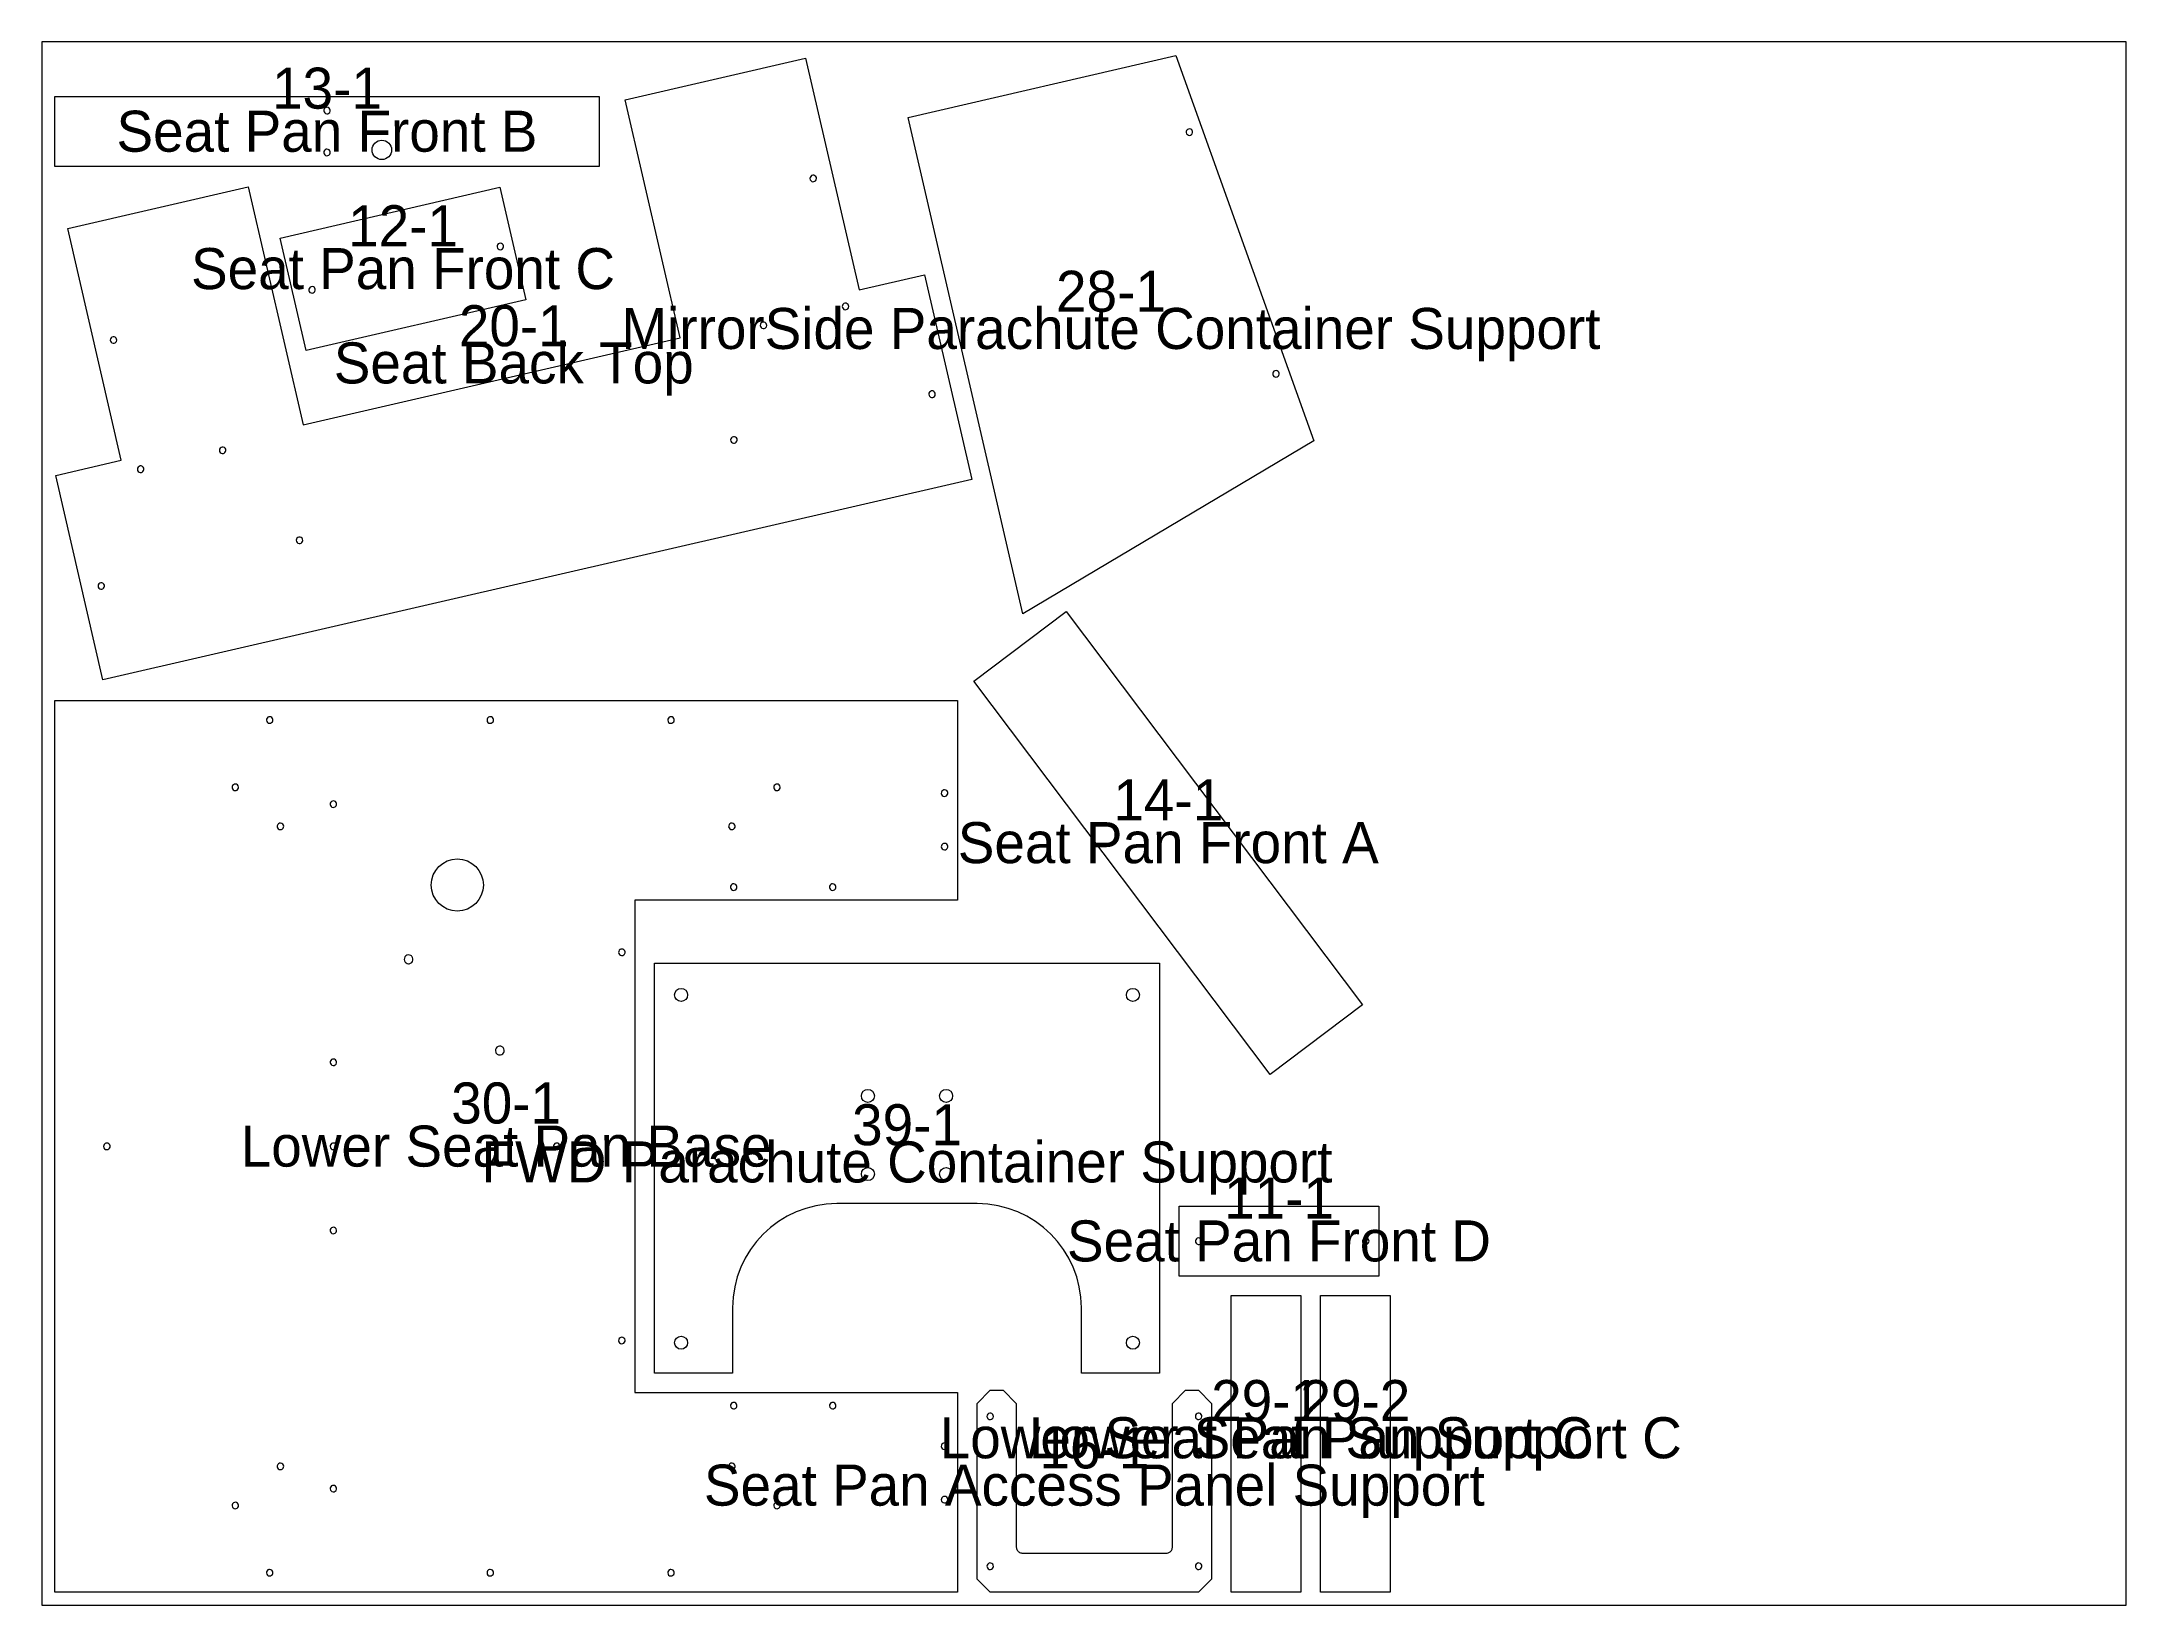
# Model space of a CAD drawing. Extents: x 0 to 40, y 0 to 30.
import ezdxf

# ---------------------------------------------------------------- set-up
doc = ezdxf.new("R2010")
doc.units = 0

msp = doc.modelspace()

# ---------------------------------------------------------------- linework, layer by layer
at = {"layer": 'Cut', "color": 5, "linetype": 'CONTINUOUS', "lineweight": 0}
for p, q in [((11.194, 28.883), (14.657, 29.683)), ((14.657, 29.683), (15.683, 25.237)), ((16.628, 28.548), (21.763, 29.734)), ((21.763, 29.734), (24.407, 22.345)), ((0.25, 27.607), (0.25, 28.946)), ((0.25, 28.946), (10.699, 28.946)), ((10.699, 28.946), (10.699, 27.607)), ((12.248, 24.316), (11.194, 28.883)), ((18.826, 19.025), (16.628, 28.548)), ((10.699, 27.607), (0.25, 27.607)), ((0.5, 26.414), (3.963, 27.214)), ((3.963, 27.214), (5.017, 22.646)), ((4.574, 26.233), (8.794, 27.208)), ((8.794, 27.208), (9.292, 25.048)), ((1.526, 21.969), (0.5, 26.414)), ((5.072, 24.074), (4.574, 26.233)), ((15.683, 25.237), (16.94, 25.527)), ((16.94, 25.527), (17.846, 21.603)), ((9.292, 25.048), (5.072, 24.074)), ((5.017, 22.646), (12.248, 24.316)), ((24.407, 22.345), (18.826, 19.025)), ((0.269, 21.678), (1.526, 21.969)), ((1.175, 17.754), (0.269, 21.678)), ((17.846, 21.603), (1.175, 17.754)), ((17.889, 17.733), (19.659, 19.067)), ((19.659, 19.067), (25.346, 11.521)), ((23.575, 10.187), (17.889, 17.733)), ((0.25, 0.25), (0.25, 17.36)), ((0.25, 17.36), (17.574, 17.36)), ((17.574, 17.36), (17.574, 13.53)), ((11.382, 13.53), (11.382, 4.081)), ((17.574, 13.53), (11.382, 13.53)), ((11.757, 4.456), (11.757, 12.32)), ((11.757, 12.32), (21.451, 12.32)), ((21.451, 12.32), (21.451, 4.456)), ((25.346, 11.521), (23.575, 10.187)), ((17.951, 7.706), (15.257, 7.706)), ((21.826, 6.318), (21.826, 7.655)), ((21.826, 7.655), (25.657, 7.655)), ((25.657, 7.655), (25.657, 6.318)), ((25.657, 6.318), (21.826, 6.318)), ((13.257, 5.706), (13.257, 4.456)), ((19.951, 4.456), (19.951, 5.706)), ((22.824, 0.25), (22.824, 5.943)), ((22.824, 5.943), (24.163, 5.943)), ((24.163, 5.943), (24.163, 0.25)), ((24.538, 0.25), (24.538, 5.943)), ((24.538, 5.943), (25.877, 5.943)), ((25.877, 5.943), (25.877, 0.25)), ((13.257, 4.456), (11.757, 4.456)), ((21.451, 4.456), (19.951, 4.456)), ((11.382, 4.081), (17.574, 4.081)), ((17.574, 4.081), (17.574, 0.25)), ((17.949, 3.875), (18.199, 4.125)), ((18.199, 4.125), (18.449, 4.125)), ((18.449, 4.125), (18.699, 3.875)), ((21.699, 3.875), (21.949, 4.125)), ((21.949, 4.125), (22.199, 4.125)), ((22.199, 4.125), (22.449, 3.875)), ((17.949, 0.5), (17.949, 3.875)), ((18.699, 3.875), (18.699, 1.125)), ((21.699, 1.125), (21.699, 3.875)), ((22.449, 3.875), (22.449, 0.5)), ((18.824, 1), (21.574, 1)), ((18.199, 0.25), (17.949, 0.5)), ((22.449, 0.5), (22.199, 0.25)), ((17.574, 0.25), (0.25, 0.25)), ((22.199, 0.25), (18.199, 0.25)), ((24.163, 0.25), (22.824, 0.25)), ((25.877, 0.25), (24.538, 0.25))]:
    msp.add_line(p, q, dxfattribs=at)
for centre, radius in [((6.527, 27.924), 0.187), ((7.975, 13.82), 0.5), ((12.269, 11.712), 0.125), ((20.939, 11.712), 0.125), ((15.854, 9.774), 0.125), ((17.354, 9.774), 0.125), ((15.854, 8.274), 0.125), ((17.354, 8.274), 0.125), ((12.269, 5.039), 0.125), ((20.939, 5.039), 0.125)]:
    msp.add_circle(centre, radius, dxfattribs=at)
for centre, start, end in [((15.257, 5.706), 90, 180), ((17.951, 5.706), 360, 90)]:
    msp.add_arc(centre, 2, start, end, dxfattribs=at)
for points, knots in [([(5.474, 28.741), (5.489, 28.741), (5.519, 28.73), (5.542, 28.688), (5.532, 28.641), (5.494, 28.613), (5.446, 28.616), (5.413, 28.65), (5.409, 28.697), (5.436, 28.733), (5.462, 28.741), (5.474, 28.741)], [0, 0, 0, 0, 0.113505, 0.22701, 0.340514, 0.454019, 0.567524, 0.681029, 0.794534, 0.908038, 1, 1, 1, 1]), ([(22.084, 28.279), (22.087, 28.264), (22.083, 28.233), (22.048, 28.201), (22, 28.201), (21.964, 28.231), (21.956, 28.278), (21.981, 28.319), (22.027, 28.333), (22.068, 28.315), (22.081, 28.29), (22.084, 28.279)], [0, 0, 0, 0, 0.113505, 0.22701, 0.340514, 0.454019, 0.567524, 0.681029, 0.794534, 0.908038, 1, 1, 1, 1]), ([(5.474, 27.938), (5.489, 27.937), (5.519, 27.927), (5.542, 27.885), (5.532, 27.838), (5.494, 27.81), (5.446, 27.813), (5.413, 27.847), (5.409, 27.894), (5.436, 27.93), (5.462, 27.938), (5.474, 27.938)], [0, 0, 0, 0, 0.113505, 0.22701, 0.340514, 0.454019, 0.567524, 0.681029, 0.794534, 0.908038, 1, 1, 1, 1]), ([(14.819, 27.315), (14.804, 27.311), (14.773, 27.315), (14.741, 27.351), (14.74, 27.398), (14.771, 27.435), (14.818, 27.442), (14.858, 27.417), (14.873, 27.372), (14.854, 27.331), (14.83, 27.317), (14.819, 27.315)], [0, 0, 0, 0, 0.113505, 0.22701, 0.340514, 0.454019, 0.567524, 0.681029, 0.794534, 0.908038, 1, 1, 1, 1]), ([(8.86, 26.086), (8.863, 26.071), (8.859, 26.04), (8.824, 26.008), (8.776, 26.008), (8.74, 26.038), (8.733, 26.085), (8.758, 26.125), (8.803, 26.14), (8.844, 26.122), (8.857, 26.097), (8.86, 26.086)], [0, 0, 0, 0, 0.113505, 0.22701, 0.340514, 0.454019, 0.567524, 0.681029, 0.794534, 0.908038, 1, 1, 1, 1]), ([(5.249, 25.252), (5.253, 25.238), (5.249, 25.206), (5.213, 25.175), (5.166, 25.174), (5.129, 25.205), (5.122, 25.251), (5.147, 25.292), (5.192, 25.306), (5.233, 25.288), (5.247, 25.264), (5.249, 25.252)], [0, 0, 0, 0, 0.113505, 0.22701, 0.340514, 0.454019, 0.567524, 0.681029, 0.794534, 0.908038, 1, 1, 1, 1]), ([(15.437, 24.86), (15.423, 24.856), (15.391, 24.86), (15.36, 24.896), (15.359, 24.943), (15.39, 24.98), (15.437, 24.987), (15.477, 24.962), (15.491, 24.917), (15.473, 24.876), (15.449, 24.862), (15.437, 24.86)], [0, 0, 0, 0, 0.113505, 0.22701, 0.340514, 0.454019, 0.567524, 0.681029, 0.794534, 0.908038, 1, 1, 1, 1]), ([(13.864, 24.496), (13.849, 24.493), (13.818, 24.497), (13.786, 24.533), (13.786, 24.58), (13.816, 24.616), (13.863, 24.624), (13.904, 24.599), (13.918, 24.553), (13.9, 24.513), (13.875, 24.499), (13.864, 24.496)], [0, 0, 0, 0, 0.113505, 0.22701, 0.340514, 0.454019, 0.567524, 0.681029, 0.794534, 0.908038, 1, 1, 1, 1]), ([(1.392, 24.215), (1.378, 24.212), (1.346, 24.216), (1.315, 24.251), (1.314, 24.299), (1.345, 24.335), (1.392, 24.342), (1.432, 24.317), (1.446, 24.272), (1.428, 24.231), (1.404, 24.217), (1.392, 24.215)], [0, 0, 0, 0, 0.113505, 0.22701, 0.340514, 0.454019, 0.567524, 0.681029, 0.794534, 0.908038, 1, 1, 1, 1]), ([(23.743, 23.641), (23.747, 23.627), (23.743, 23.595), (23.707, 23.564), (23.66, 23.563), (23.623, 23.594), (23.616, 23.641), (23.641, 23.681), (23.686, 23.695), (23.727, 23.677), (23.741, 23.653), (23.743, 23.641)], [0, 0, 0, 0, 0.1135048, 0.2270096, 0.3405144, 0.4540192, 0.567524, 0.6810287, 0.7945335, 0.9080383, 1, 1, 1, 1]), ([(17.098, 23.176), (17.084, 23.173), (17.052, 23.177), (17.021, 23.213), (17.02, 23.26), (17.051, 23.296), (17.098, 23.304), (17.138, 23.279), (17.152, 23.233), (17.134, 23.193), (17.11, 23.179), (17.098, 23.176)], [0, 0, 0, 0, 0.113505, 0.22701, 0.340514, 0.454019, 0.567524, 0.681029, 0.794534, 0.908038, 1, 1, 1, 1]), ([(13.296, 22.298), (13.281, 22.295), (13.25, 22.299), (13.218, 22.335), (13.218, 22.382), (13.248, 22.418), (13.295, 22.426), (13.336, 22.401), (13.35, 22.355), (13.332, 22.315), (13.307, 22.301), (13.296, 22.298)], [0, 0, 0, 0, 0.113505, 0.22701, 0.340514, 0.454019, 0.567524, 0.681029, 0.794534, 0.908038, 1, 1, 1, 1]), ([(3.486, 22.1), (3.471, 22.097), (3.44, 22.101), (3.408, 22.137), (3.408, 22.184), (3.438, 22.22), (3.485, 22.228), (3.526, 22.203), (3.54, 22.157), (3.522, 22.117), (3.498, 22.103), (3.486, 22.1)], [0, 0, 0, 0, 0.113505, 0.22701, 0.340514, 0.454019, 0.567524, 0.681029, 0.794534, 0.908038, 1, 1, 1, 1]), ([(1.912, 21.737), (1.898, 21.734), (1.867, 21.738), (1.835, 21.773), (1.834, 21.821), (1.865, 21.857), (1.912, 21.865), (1.952, 21.84), (1.966, 21.794), (1.948, 21.753), (1.924, 21.74), (1.912, 21.737)], [0, 0, 0, 0, 0.113505, 0.22701, 0.340514, 0.454019, 0.567524, 0.681029, 0.794534, 0.908038, 1, 1, 1, 1]), ([(4.96, 20.374), (4.945, 20.371), (4.914, 20.375), (4.882, 20.41), (4.882, 20.458), (4.912, 20.494), (4.959, 20.501), (5, 20.476), (5.014, 20.431), (4.996, 20.39), (4.972, 20.377), (4.96, 20.374)], [0, 0, 0, 0, 0.113505, 0.22701, 0.340514, 0.454019, 0.567524, 0.681029, 0.794534, 0.908038, 1, 1, 1, 1]), ([(1.157, 19.496), (1.143, 19.493), (1.111, 19.497), (1.08, 19.532), (1.079, 19.58), (1.11, 19.616), (1.157, 19.624), (1.197, 19.598), (1.211, 19.553), (1.193, 19.512), (1.169, 19.499), (1.157, 19.496)], [0, 0, 0, 0, 0.113505, 0.22701, 0.340514, 0.454019, 0.567524, 0.681029, 0.794534, 0.908038, 1, 1, 1, 1]), ([(4.374, 17.048), (4.389, 17.048), (4.418, 17.037), (4.441, 16.995), (4.431, 16.949), (4.393, 16.92), (4.346, 16.923), (4.312, 16.957), (4.308, 17.004), (4.335, 17.04), (4.362, 17.048), (4.374, 17.048)], [0, 0, 0, 0, 0.113505, 0.22701, 0.340514, 0.454019, 0.567524, 0.681029, 0.794534, 0.908038, 1, 1, 1, 1]), ([(8.607, 17.048), (8.622, 17.048), (8.652, 17.037), (8.675, 16.995), (8.665, 16.949), (8.627, 16.92), (8.579, 16.923), (8.546, 16.957), (8.542, 17.004), (8.569, 17.04), (8.595, 17.048), (8.607, 17.048)], [0, 0, 0, 0, 0.113505, 0.22701, 0.340514, 0.454019, 0.567524, 0.681029, 0.794534, 0.908038, 1, 1, 1, 1]), ([(12.074, 17.048), (12.089, 17.048), (12.119, 17.037), (12.142, 16.995), (12.132, 16.949), (12.094, 16.92), (12.046, 16.923), (12.013, 16.957), (12.009, 17.004), (12.036, 17.04), (12.063, 17.048), (12.074, 17.048)], [0, 0, 0, 0, 0.113505, 0.22701, 0.340514, 0.454019, 0.567524, 0.681029, 0.794534, 0.908038, 1, 1, 1, 1]), ([(3.715, 15.632), (3.7, 15.632), (3.67, 15.643), (3.648, 15.685), (3.658, 15.732), (3.696, 15.76), (3.743, 15.757), (3.777, 15.723), (3.78, 15.676), (3.753, 15.64), (3.727, 15.632), (3.715, 15.632)], [0, 0, 0, 0, 0.113505, 0.22701, 0.340514, 0.454019, 0.567524, 0.681029, 0.794534, 0.908038, 1, 1, 1, 1]), ([(14.11, 15.632), (14.095, 15.632), (14.065, 15.643), (14.042, 15.685), (14.052, 15.732), (14.09, 15.76), (14.138, 15.757), (14.171, 15.723), (14.175, 15.676), (14.148, 15.64), (14.122, 15.632), (14.11, 15.632)], [0, 0, 0, 0, 0.113505, 0.22701, 0.340514, 0.454019, 0.567524, 0.681029, 0.794534, 0.908038, 1, 1, 1, 1]), ([(17.324, 15.646), (17.339, 15.646), (17.369, 15.635), (17.392, 15.593), (17.382, 15.547), (17.344, 15.518), (17.296, 15.521), (17.263, 15.555), (17.259, 15.602), (17.286, 15.638), (17.313, 15.646), (17.324, 15.646)], [0, 0, 0, 0, 0.113505, 0.22701, 0.340514, 0.454019, 0.567524, 0.681029, 0.794534, 0.908038, 1, 1, 1, 1]), ([(5.596, 15.434), (5.611, 15.434), (5.641, 15.423), (5.664, 15.382), (5.654, 15.335), (5.616, 15.307), (5.568, 15.31), (5.534, 15.343), (5.531, 15.391), (5.558, 15.427), (5.584, 15.434), (5.596, 15.434)], [0, 0, 0, 0, 0.113505, 0.22701, 0.340514, 0.454019, 0.567524, 0.681029, 0.794534, 0.908038, 1, 1, 1, 1]), ([(4.581, 14.882), (4.566, 14.882), (4.537, 14.893), (4.514, 14.935), (4.524, 14.982), (4.562, 15.01), (4.609, 15.007), (4.643, 14.973), (4.646, 14.926), (4.62, 14.89), (4.593, 14.882), (4.581, 14.882)], [0, 0, 0, 0, 0.113505, 0.22701, 0.340514, 0.454019, 0.567524, 0.681029, 0.794534, 0.908038, 1, 1, 1, 1]), ([(13.243, 14.882), (13.229, 14.882), (13.199, 14.893), (13.176, 14.935), (13.186, 14.982), (13.224, 15.01), (13.272, 15.007), (13.305, 14.973), (13.309, 14.926), (13.282, 14.89), (13.255, 14.882), (13.243, 14.882)], [0, 0, 0, 0, 0.113505, 0.22701, 0.340514, 0.454019, 0.567524, 0.681029, 0.794534, 0.908038, 1, 1, 1, 1]), ([(17.324, 14.619), (17.339, 14.619), (17.369, 14.608), (17.392, 14.566), (17.382, 14.52), (17.344, 14.491), (17.296, 14.494), (17.263, 14.528), (17.259, 14.575), (17.286, 14.611), (17.313, 14.619), (17.324, 14.619)], [0, 0, 0, 0, 0.113505, 0.22701, 0.340514, 0.454019, 0.567524, 0.681029, 0.794534, 0.908038, 1, 1, 1, 1]), ([(13.279, 13.842), (13.294, 13.842), (13.324, 13.831), (13.347, 13.789), (13.336, 13.743), (13.298, 13.714), (13.251, 13.718), (13.217, 13.751), (13.214, 13.799), (13.241, 13.834), (13.267, 13.842), (13.279, 13.842)], [0, 0, 0, 0, 0.113505, 0.22701, 0.340514, 0.454019, 0.567524, 0.681029, 0.794534, 0.908038, 1, 1, 1, 1]), ([(15.177, 13.842), (15.192, 13.842), (15.221, 13.831), (15.244, 13.789), (15.234, 13.743), (15.196, 13.714), (15.149, 13.718), (15.115, 13.751), (15.111, 13.799), (15.138, 13.834), (15.165, 13.842), (15.177, 13.842)], [0, 0, 0, 0, 0.113505, 0.22701, 0.340514, 0.454019, 0.567524, 0.681029, 0.794534, 0.908038, 1, 1, 1, 1]), ([(7.041, 12.309), (7.024, 12.309), (6.989, 12.32), (6.956, 12.363), (6.954, 12.417), (6.983, 12.463), (7.033, 12.484), (7.086, 12.471), (7.123, 12.431), (7.129, 12.377), (7.104, 12.329), (7.067, 12.311), (7.045, 12.309), (7.041, 12.309)], [0, 0, 0, 0, 0.097366, 0.194733, 0.292099, 0.389465, 0.486832, 0.584198, 0.681565, 0.778931, 0.876297, 0.973664, 1, 1, 1, 1]), ([(11.132, 12.592), (11.146, 12.592), (11.176, 12.581), (11.199, 12.539), (11.189, 12.493), (11.151, 12.464), (11.103, 12.468), (11.07, 12.501), (11.066, 12.549), (11.093, 12.584), (11.12, 12.592), (11.132, 12.592)], [0, 0, 0, 0, 0.113505, 0.22701, 0.340514, 0.454019, 0.567524, 0.681029, 0.794534, 0.908038, 1, 1, 1, 1]), ([(5.596, 10.481), (5.611, 10.481), (5.641, 10.47), (5.664, 10.428), (5.654, 10.382), (5.616, 10.353), (5.568, 10.357), (5.534, 10.39), (5.531, 10.437), (5.558, 10.473), (5.584, 10.481), (5.596, 10.481)], [0, 0, 0, 0, 0.113505, 0.22701, 0.340514, 0.454019, 0.567524, 0.681029, 0.794534, 0.908038, 1, 1, 1, 1]), ([(8.791, 10.559), (8.774, 10.559), (8.739, 10.57), (8.706, 10.613), (8.704, 10.667), (8.733, 10.713), (8.783, 10.734), (8.836, 10.721), (8.873, 10.681), (8.879, 10.627), (8.854, 10.579), (8.817, 10.561), (8.795, 10.559), (8.791, 10.559)], [0, 0, 0, 0, 0.0973664, 0.1947327, 0.2920991, 0.3894655, 0.4868318, 0.5841982, 0.6815646, 0.7789309, 0.8762973, 0.9736637, 1, 1, 1, 1]), ([(1.25, 8.868), (1.265, 8.868), (1.295, 8.857), (1.317, 8.815), (1.307, 8.768), (1.269, 8.74), (1.222, 8.743), (1.188, 8.777), (1.185, 8.824), (1.211, 8.86), (1.238, 8.868), (1.25, 8.868)], [0, 0, 0, 0, 0.113505, 0.22701, 0.340514, 0.454019, 0.567524, 0.681029, 0.794534, 0.908038, 1, 1, 1, 1]), ([(5.596, 8.868), (5.611, 8.868), (5.641, 8.857), (5.664, 8.815), (5.654, 8.768), (5.616, 8.74), (5.568, 8.743), (5.534, 8.777), (5.531, 8.824), (5.558, 8.86), (5.584, 8.868), (5.596, 8.868)], [0, 0, 0, 0, 0.113505, 0.22701, 0.340514, 0.454019, 0.567524, 0.681029, 0.794534, 0.908038, 1, 1, 1, 1]), ([(9.882, 8.868), (9.896, 8.868), (9.926, 8.857), (9.949, 8.815), (9.939, 8.768), (9.901, 8.74), (9.853, 8.743), (9.82, 8.777), (9.816, 8.824), (9.843, 8.86), (9.87, 8.868), (9.882, 8.868)], [0, 0, 0, 0, 0.113505, 0.22701, 0.340514, 0.454019, 0.567524, 0.681029, 0.794534, 0.908038, 1, 1, 1, 1]), ([(5.596, 7.254), (5.611, 7.254), (5.641, 7.243), (5.664, 7.201), (5.654, 7.155), (5.616, 7.127), (5.568, 7.13), (5.534, 7.163), (5.531, 7.211), (5.558, 7.246), (5.584, 7.254), (5.596, 7.254)], [0, 0, 0, 0, 0.113505, 0.22701, 0.340514, 0.454019, 0.567524, 0.681029, 0.794534, 0.908038, 1, 1, 1, 1]), ([(22.263, 6.986), (22.263, 6.971), (22.252, 6.942), (22.211, 6.919), (22.164, 6.929), (22.136, 6.967), (22.139, 7.014), (22.172, 7.048), (22.22, 7.052), (22.256, 7.025), (22.263, 6.998), (22.263, 6.986)], [0, 0, 0, 0, 0.113505, 0.22701, 0.340514, 0.454019, 0.567524, 0.681029, 0.794534, 0.908038, 1, 1, 1, 1]), ([(25.469, 6.986), (25.469, 6.971), (25.458, 6.942), (25.416, 6.919), (25.37, 6.929), (25.341, 6.967), (25.345, 7.014), (25.378, 7.048), (25.426, 7.052), (25.461, 7.025), (25.469, 6.998), (25.469, 6.986)], [0, 0, 0, 0, 0.113505, 0.22701, 0.340514, 0.454019, 0.567524, 0.681029, 0.794534, 0.908038, 1, 1, 1, 1]), ([(11.132, 5.143), (11.146, 5.143), (11.176, 5.132), (11.199, 5.09), (11.189, 5.044), (11.151, 5.015), (11.103, 5.019), (11.07, 5.052), (11.066, 5.1), (11.093, 5.135), (11.12, 5.143), (11.132, 5.143)], [0, 0, 0, 0, 0.113505, 0.22701, 0.340514, 0.454019, 0.567524, 0.681029, 0.794534, 0.908038, 1, 1, 1, 1]), ([(13.279, 3.893), (13.294, 3.893), (13.324, 3.882), (13.347, 3.84), (13.336, 3.794), (13.298, 3.765), (13.251, 3.769), (13.217, 3.802), (13.214, 3.85), (13.241, 3.885), (13.267, 3.893), (13.279, 3.893)], [0, 0, 0, 0, 0.113505, 0.22701, 0.340514, 0.454019, 0.567524, 0.681029, 0.794534, 0.908038, 1, 1, 1, 1]), ([(15.177, 3.893), (15.192, 3.893), (15.221, 3.882), (15.244, 3.84), (15.234, 3.794), (15.196, 3.765), (15.149, 3.769), (15.115, 3.802), (15.111, 3.85), (15.138, 3.885), (15.165, 3.893), (15.177, 3.893)], [0, 0, 0, 0, 0.113505, 0.22701, 0.340514, 0.454019, 0.567524, 0.681029, 0.794534, 0.908038, 1, 1, 1, 1]), ([(18.137, 3.625), (18.137, 3.64), (18.148, 3.67), (18.19, 3.692), (18.236, 3.682), (18.265, 3.644), (18.261, 3.597), (18.228, 3.563), (18.18, 3.56), (18.145, 3.586), (18.137, 3.613), (18.137, 3.625)], [0, 0, 0, 0, 0.113505, 0.22701, 0.340514, 0.454019, 0.567524, 0.681029, 0.794534, 0.908038, 1, 1, 1, 1]), ([(22.137, 3.625), (22.137, 3.64), (22.148, 3.67), (22.19, 3.692), (22.236, 3.682), (22.265, 3.644), (22.261, 3.597), (22.228, 3.563), (22.18, 3.56), (22.145, 3.586), (22.137, 3.613), (22.137, 3.625)], [0, 0, 0, 0, 0.113505, 0.22701, 0.340514, 0.454019, 0.567524, 0.681029, 0.794534, 0.908038, 1, 1, 1, 1]), ([(17.324, 3.116), (17.339, 3.116), (17.369, 3.105), (17.392, 3.064), (17.382, 3.017), (17.344, 2.989), (17.296, 2.992), (17.263, 3.025), (17.259, 3.073), (17.286, 3.108), (17.313, 3.116), (17.324, 3.116)], [0, 0, 0, 0, 0.113505, 0.22701, 0.340514, 0.454019, 0.567524, 0.681029, 0.794534, 0.908038, 1, 1, 1, 1]), ([(4.581, 2.603), (4.566, 2.603), (4.537, 2.614), (4.514, 2.656), (4.524, 2.702), (4.562, 2.731), (4.609, 2.727), (4.643, 2.694), (4.646, 2.646), (4.62, 2.611), (4.593, 2.603), (4.581, 2.603)], [0, 0, 0, 0, 0.113505, 0.22701, 0.340514, 0.454019, 0.567524, 0.681029, 0.794534, 0.908038, 1, 1, 1, 1]), ([(13.243, 2.603), (13.229, 2.603), (13.199, 2.614), (13.176, 2.656), (13.186, 2.702), (13.224, 2.731), (13.272, 2.727), (13.305, 2.694), (13.309, 2.646), (13.282, 2.611), (13.255, 2.603), (13.243, 2.603)], [0, 0, 0, 0, 0.113505, 0.22701, 0.340514, 0.454019, 0.567524, 0.681029, 0.794534, 0.908038, 1, 1, 1, 1]), ([(5.596, 2.301), (5.611, 2.301), (5.641, 2.29), (5.664, 2.248), (5.654, 2.202), (5.616, 2.173), (5.568, 2.176), (5.534, 2.21), (5.531, 2.257), (5.558, 2.293), (5.584, 2.301), (5.596, 2.301)], [0, 0, 0, 0, 0.113505, 0.22701, 0.340514, 0.454019, 0.567524, 0.681029, 0.794534, 0.908038, 1, 1, 1, 1]), ([(17.324, 2.089), (17.339, 2.089), (17.369, 2.078), (17.392, 2.037), (17.382, 1.99), (17.344, 1.962), (17.296, 1.965), (17.263, 1.999), (17.259, 2.046), (17.286, 2.082), (17.313, 2.089), (17.324, 2.089)], [0, 0, 0, 0, 0.113505, 0.22701, 0.340514, 0.454019, 0.567524, 0.681029, 0.794534, 0.908038, 1, 1, 1, 1]), ([(3.715, 1.853), (3.7, 1.853), (3.67, 1.864), (3.648, 1.906), (3.658, 1.952), (3.696, 1.981), (3.743, 1.977), (3.777, 1.944), (3.78, 1.896), (3.753, 1.861), (3.727, 1.853), (3.715, 1.853)], [0, 0, 0, 0, 0.113505, 0.22701, 0.340514, 0.454019, 0.567524, 0.681029, 0.794534, 0.908038, 1, 1, 1, 1]), ([(14.11, 1.853), (14.095, 1.853), (14.065, 1.864), (14.042, 1.906), (14.052, 1.952), (14.09, 1.981), (14.138, 1.977), (14.171, 1.944), (14.175, 1.896), (14.148, 1.861), (14.122, 1.853), (14.11, 1.853)], [0, 0, 0, 0, 0.113505, 0.22701, 0.340514, 0.454019, 0.567524, 0.681029, 0.794534, 0.908038, 1, 1, 1, 1]), ([(18.137, 0.75), (18.137, 0.765), (18.148, 0.795), (18.19, 0.817), (18.236, 0.807), (18.265, 0.769), (18.261, 0.722), (18.228, 0.688), (18.18, 0.685), (18.145, 0.711), (18.137, 0.738), (18.137, 0.75)], [0, 0, 0, 0, 0.113505, 0.22701, 0.340514, 0.454019, 0.567524, 0.681029, 0.794534, 0.908038, 1, 1, 1, 1]), ([(18.699, 1.125), (18.7, 1.122), (18.7, 1.099), (18.714, 1.056), (18.762, 1.009), (18.804, 1.003), (18.824, 1)], [0, 0, 0, 0, 0.039174, 0.35945, 0.679725, 1, 1, 1, 1]), ([(21.574, 1), (21.577, 1), (21.6, 1), (21.644, 1.015), (21.69, 1.062), (21.696, 1.104), (21.699, 1.125)], [0, 0, 0, 0, 0.039174, 0.35945, 0.679725, 1, 1, 1, 1]), ([(22.137, 0.75), (22.137, 0.765), (22.148, 0.795), (22.19, 0.817), (22.236, 0.807), (22.265, 0.769), (22.261, 0.722), (22.228, 0.688), (22.18, 0.685), (22.145, 0.711), (22.137, 0.738), (22.137, 0.75)], [0, 0, 0, 0, 0.113505, 0.22701, 0.340514, 0.454019, 0.567524, 0.681029, 0.794534, 0.908038, 1, 1, 1, 1]), ([(4.374, 0.688), (4.389, 0.687), (4.418, 0.676), (4.441, 0.635), (4.431, 0.588), (4.393, 0.56), (4.346, 0.563), (4.312, 0.597), (4.308, 0.644), (4.335, 0.68), (4.362, 0.688), (4.374, 0.688)], [0, 0, 0, 0, 0.113505, 0.22701, 0.340514, 0.454019, 0.567524, 0.681029, 0.794534, 0.908038, 1, 1, 1, 1]), ([(8.607, 0.688), (8.622, 0.687), (8.652, 0.676), (8.675, 0.635), (8.665, 0.588), (8.627, 0.56), (8.579, 0.563), (8.546, 0.597), (8.542, 0.644), (8.569, 0.68), (8.595, 0.688), (8.607, 0.688)], [0, 0, 0, 0, 0.113505, 0.22701, 0.340514, 0.454019, 0.567524, 0.681029, 0.794534, 0.908038, 1, 1, 1, 1]), ([(12.074, 0.688), (12.089, 0.687), (12.119, 0.676), (12.142, 0.635), (12.132, 0.588), (12.094, 0.56), (12.046, 0.563), (12.013, 0.597), (12.009, 0.644), (12.036, 0.68), (12.063, 0.688), (12.074, 0.688)], [0, 0, 0, 0, 0.113505, 0.22701, 0.340514, 0.454019, 0.567524, 0.681029, 0.794534, 0.908038, 1, 1, 1, 1])]:
    msp.add_open_spline(points, degree=3, knots=knots, dxfattribs=at)
at = {"layer": 'Sheet', "color": 0, "linetype": 'CONTINUOUS', "lineweight": 0}
for p, q in [((40, 30), (0, 30)), ((0, 30), (0, 0)), ((40, 0), (40, 30)), ((0, 0), (40, 0))]:
    msp.add_line(p, q, dxfattribs=at)

# ---------------------------------------------------------------- texts
at = {"layer": 'PartID', "color": 30, "linetype": 'CONTINUOUS', "lineweight": 0, "char_height": 0.7874, "attachment_point": 5}
for s, insert in [('Seat Pan Front B', (5.474, 28.277)), ('Seat Pan Front C', (6.933, 25.641)), ('MirrorSide Parachute Container Support', (20.517, 24.379)), ('Seat Back Top', (9.058, 23.718)), ('Seat Pan Front A', (21.617, 14.627)), ('Lower Seat Pan Base', (8.912, 8.805)), ('FWD Parachute Container Support', (16.604, 8.388)), ('Seat Pan Front D', (23.741, 6.986)), ('Lower Seat Pan Support C', (23.494, 3.096)), ('Lower Seat Pan Support C', (25.207, 3.096)), ('Seat Pan Access Panel Support', (20.199, 2.187))]:
    msp.add_mtext(s, dxfattribs=dict(at, insert=insert))
at = {"layer": 'PartIndex', "color": 30, "linetype": 'CONTINUOUS', "lineweight": 0, "char_height": 0.7874, "attachment_point": 5}
for s, insert in [('13-1', (5.474, 29.103)), ('12-1', (6.933, 26.468)), ('28-1', (20.517, 25.206)), ('20-1', (9.058, 24.545)), ('14-1', (21.617, 15.454)), ('30-1', (8.912, 9.632)), ('39-1', (16.604, 9.215)), ('11-1', (23.741, 7.813)), ('29-1', (23.494, 3.923)), ('29-2', (25.207, 3.923)), ('16-1', (20.199, 3.014))]:
    msp.add_mtext(s, dxfattribs=dict(at, insert=insert))

doc.saveas('drawing.dxf')
